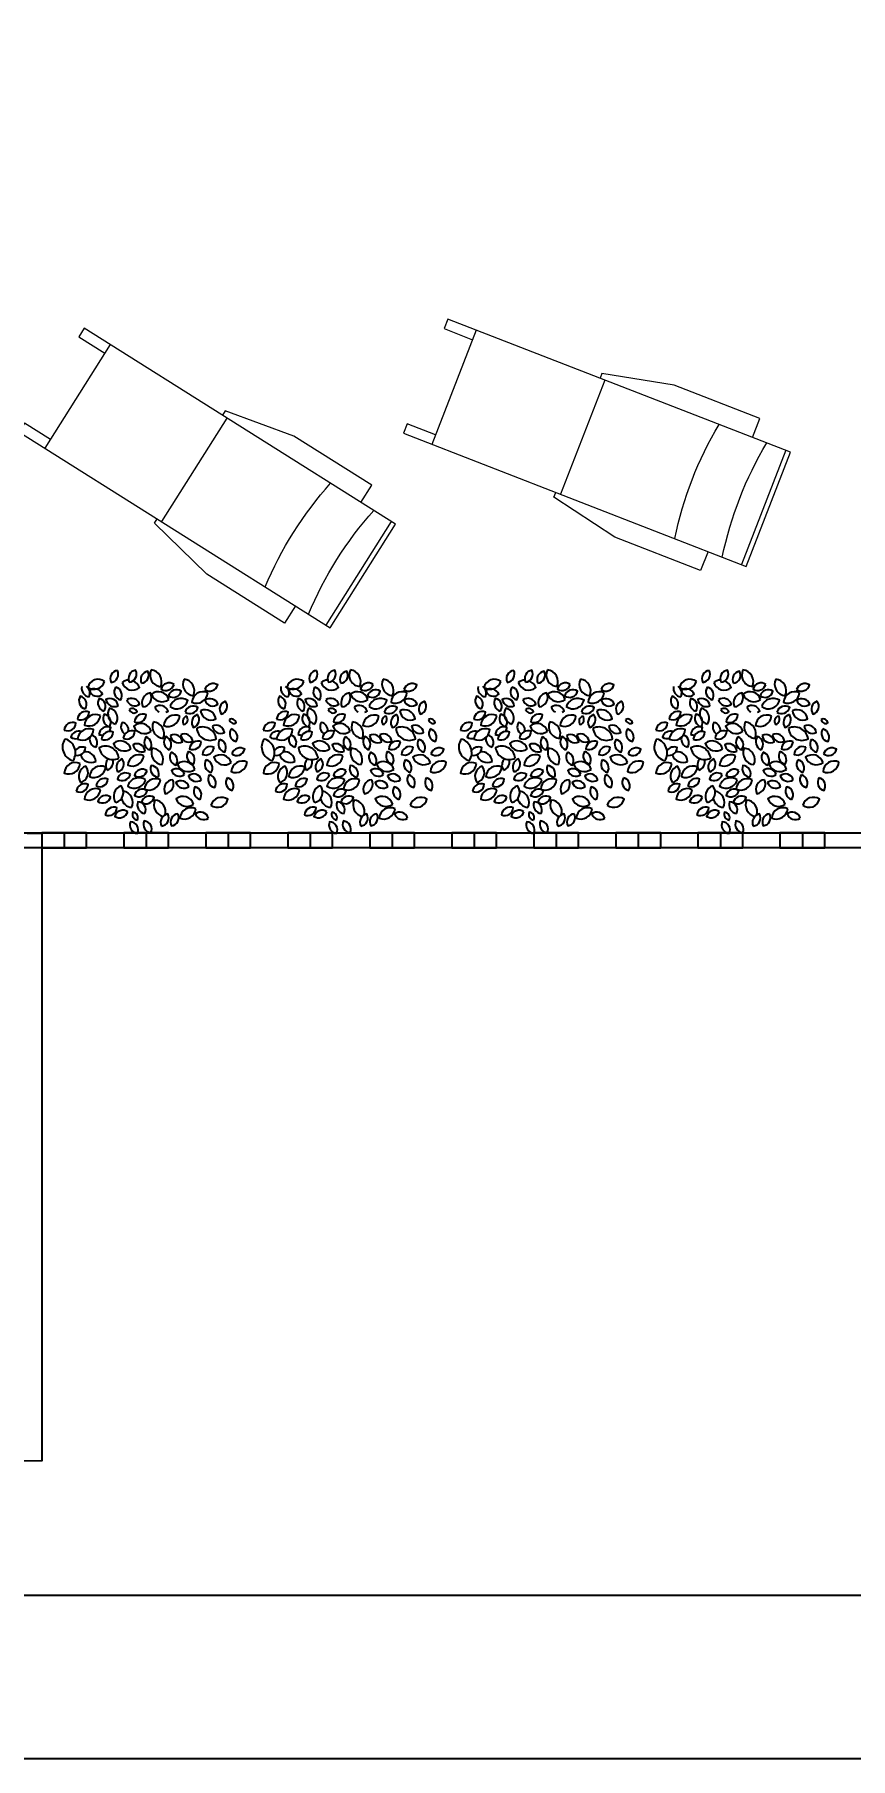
# Model space of a CAD drawing. Header units: inches. Extents: x -173 to 14008, y -3334 to 10368.
# Drawn here: x 5729 to 6008, y 6700 to 7291 of the extents above; entities that cross this region are included whole.
import ezdxf

# ---------------------------------------------------------------- set-up
doc = ezdxf.new("R2010")
doc.units = ezdxf.units.IN
doc.header["$MEASUREMENT"] = 0
doc.layers.add('ARREDAMENTO', color=8, linetype='Continuous', lineweight=18)
doc.layers.add('QUOTE', color=6, linetype='Continuous', lineweight=9)
doc.styles.get("Standard").update_dxf_attribs({"font": 'Arial.ttf'})
doc.dimstyles.get("Standard").update_dxf_attribs({"dimtxt": 15, "dimasz": 10, "dimexe": 10, "dimexo": 10, "dimgap": 5, "dimtad": 2, "dimtih": 1, "dimtoh": 1, "dimdec": 0, "dimzin": 0, "dimdsep": 46, "dimtxsty": 'Standard', "dimblk": 'OBLIQUE', "dimblk1": 'OBLIQUE', "dimblk2": 'OBLIQUE', "dimcen": 0.09, "dimdle": 10, "dimadec": 0, "dimazin": 0, "dimtfac": 1, "dimtdec": 0, "dimtofl": 0, "dimtmove": 0, "dimatfit": 3, "dimldrblk": 'OBLIQUE', "dimfxl": 1, "dimtolj": 1, "dimtzin": 0, "dimarcsym": 0})

# ---------------------------------------------------------------- blocks, each defined once
blk = doc.blocks.new('SOL')
for p, q in [((-0.6316, 0.1064), (-0.9872, 0.0302)), ((-0.1744, 0.1064), (-0.6316, 0.1064)), ((-0.1744, 0.0048), (-0.1744, 0.1064)), ((-1.6476, -0.6048), (-1.6476, 0.0048)), ((-0.9872, 0.0302), (-0.9872, 0.0048)), ((-0.9618, -0.6048), (-0.9618, 0.0048)), ((0.0034, -0.6048), (0.0034, 0.0048)), ((-0.9872, -0.6302), (-0.9872, -0.6048)), ((-0.6316, -0.7064), (-0.9872, -0.6302)), ((-0.1744, -0.6048), (-0.1744, -0.7064)), ((-0.1744, -0.7064), (-0.6316, -0.7064))]:
    blk.add_line(p, q)
blk.add_lwpolyline([(-1.6476, -0.046), (-1.8, -0.046), (-1.8, 0.0048), (0.0288, 0.0048), (0.0288, -0.6048), (-1.8, -0.6048), (-1.8, -0.554), (-1.6476, -0.554)])
for centre in [(1.4512, -0.3), (1.7052, -0.3)]:
    blk.add_arc(centre, 1.829, 170.40687, 189.59313)
blk = doc.blocks.new('_Oblique')
at = {"color": 0, "linetype": 'ByBlock', "lineweight": -2}
blk.add_line((-0.5, -0.5), (0.5, 0.5), dxfattribs=at)
blk = doc.blocks.new('*D21')
at = {"layer": 'Defpoints', "color": 0, "transparency": 16777216}
for p in [(5317.5, 7012.36), (6027.5, 7011.71), (6027.5, 6756.33)]:
    blk.add_point(p, dxfattribs=at)
at = {"layer": 'QUOTE', "color": 0, "lineweight": -2, "transparency": 16777216}
for p, q in [((5317.5, 7002.36), (5317.5, 6746.33)), ((6027.5, 7001.71), (6027.5, 6746.33)), ((5307.5, 6756.33), (6037.5, 6756.33))]:
    blk.add_line(p, q, dxfattribs=at)
at = {"layer": 'QUOTE', "color": 0, "lineweight": -2, "transparency": 16777216, "xscale": 10, "yscale": 10, "zscale": 10, "rotation": 180}
blk.add_blockref('_Oblique', (5317.5, 6756.33), dxfattribs=at)
at = {"layer": 'QUOTE', "color": 0, "lineweight": -2, "transparency": 16777216, "xscale": 10, "yscale": 10, "zscale": 10}
blk.add_blockref('_Oblique', (6027.5, 6756.33), dxfattribs=at)
at = {"layer": 'QUOTE', "color": 0, "transparency": 16777216, "insert": (5672.5, 6743.73), "char_height": 15, "attachment_point": 5}
blk.add_mtext('\\A1;710', dxfattribs=at)
blk = doc.blocks.new('cespuglio')
at = {"layer": 'ARREDAMENTO', "linetype": 'ByBlock', "lineweight": -3}
for points in [[(1946.47, 5839.49, 0.535384), (1947.69, 5841.79, 0.500203)], [(1949.74, 5840.12, 0.535384), (1954.08, 5841.81, 0.500203)], [(1958.28, 5840.34, 0.535384), (1956.72, 5844.73, 0.500203)], [(1961.13, 5845.6, 0.535384), (1964.37, 5840.14, 0.500203)], [(1936.23, 5831.1, 0.535384), (1934.67, 5835.49, 0.500203)], [(1939.93, 5831.14, 0.535384), (1941.28, 5835.6, 0.500203)], [(1940.27, 5838.19, 0.535384), (1944.7, 5836.76, 0.500203)], [(1948.74, 5833.7, 0.535384), (1950.93, 5837.81, 0.500203)], [(1953.31, 5836.21, 0.535384), (1957.65, 5837.91, 0.500203)], [(1961.28, 5840.15, 0.535384), (1959.46, 5834.17, 0.500203)], [(1966.47, 5838.8, 0.535384), (1970.81, 5840.5, 0.500203)], [(1975.86, 5833.19, 0.535384), (1973.81, 5838.97, 0.500203)], [(1937.38, 5832.12, 0.535384), (1940.62, 5826.66, 0.500203)], [(1943.52, 5829.66, 0.535384), (1946.28, 5834.87, 0.500203)], [(1949.52, 5828.3, 0.535384), (1953.1, 5835.03, 0.500203)], [(1954.14, 5829.88, 0.535384), (1956.58, 5825.9, 0.500203)], [(1956.05, 5834.24, 0.535384), (1958.48, 5830.27, 0.500203)], [(1960.28, 5831.57, 0.535384), (1964.62, 5833.26, 0.500203)], [(1967.14, 5829.93, 0.535384), (1965.78, 5825.47, 0.500203)], [(1965.47, 5832.72, 0.535384), (1969.81, 5834.42, 0.500203)], [(1973.91, 5829.39, 0.535384), (1969.55, 5827.76, 0.500203)], [(1980.28, 5832.32, 0.535384), (1978.84, 5827.89, 0.500203)], [(1932.64, 5823.98, 0.535384), (1938.31, 5827.21, 0.500203)], [(1942.09, 5819.17, 0.535384), (1939.94, 5825.23, 0.500203)], [(1943.94, 5824.35, 0.535384), (1942.38, 5828.75, 0.500203)], [(1944.85, 5828.62, 0.535384), (1949.29, 5827.19, 0.500203)], [(1945.34, 5824.88, 0.535384), (1948.25, 5823.94, 0.500203)], [(1951.71, 5822.83, 0.535384), (1953.9, 5826.95, 0.500203)], [(1951.97, 5819.33, 0.535384), (1954.16, 5823.45, 0.500203)], [(1957.47, 5825.46, 0.535384), (1961.81, 5827.16, 0.500203)], [(1963.59, 5827.67, 0.535384), (1961.77, 5821.69, 0.500203)], [(1965.37, 5824.14, 0.535384), (1964.02, 5819.68, 0.500203)], [(1969.53, 5825.63, 0.535384), (1968.09, 5821.2, 0.500203)], [(1975.53, 5827.23, 0.535384), (1973.72, 5821.25, 0.500203)], [(1977.11, 5828.04, 0.535384), (1980.34, 5822.59, 0.500203)], [(1934.47, 5820.54, 0.535384), (1936.12, 5816.19, 0.500203)], [(1938.38, 5818.61, 0.535384), (1936.82, 5823, 0.500203)], [(1939.66, 5818.76, 0.535384), (1937.85, 5812.79, 0.500203)], [(1945.36, 5822.5, 0.535384), (1948.6, 5817.04, 0.500203)], [(1956.87, 5818.93, 0.535384), (1952.37, 5817.72, 0.500203)], [(1957.74, 5819.6, 0.535384), (1962.11, 5821.24, 0.500203)], [(1967.12, 5820.1, 0.535384), (1971.93, 5817.54, 0.500203)], [(1978.8, 5821.86, 0.535384), (1982.96, 5819.74, 0.500203)], [(1983.02, 5816.27, 0.535384), (1978.87, 5818.39, 0.500203)], [(1929.54, 5812.75, 0.535384), (1935.21, 5815.98, 0.500203)], [(1934.09, 5809.44, 0.535384), (1929.94, 5811.56, 0.500203)], [(1942.19, 5809.87, 0.535384), (1937.38, 5812.44, 0.500203)], [(1947.33, 5813.52, 0.535384), (1952.94, 5816.87, 0.500203)], [(1950.55, 5812.73, 0.535384), (1948.74, 5806.75, 0.500203)], [(1952.44, 5811.04, 0.535384), (1956.94, 5812.25, 0.500203)], [(1961.97, 5816.46, 0.535384), (1956.37, 5813.1, 0.500203)], [(1966.29, 5815.11, 0.535384), (1962.29, 5812.72, 0.500203)], [(1967.16, 5815.87, 0.535384), (1970.4, 5810.42, 0.500203)], [(1974.84, 5809.43, 0.535384), (1973.19, 5813.79, 0.500203)], [(1985.32, 5812.65, 0.535384), (1981.27, 5810.34, 0.500203)], [(1933.72, 5805.21, 0.535384), (1929.61, 5807.4, 0.500203)], [(1939.78, 5804.35, 0.535384), (1941.21, 5808.78, 0.500203)], [(1943.03, 5805.2, 0.535384), (1943.91, 5807.94, 0.500203)], [(1947.26, 5806.98, 0.535384), (1944.88, 5810.99, 0.500203)], [(1952.93, 5803.17, 0.535384), (1950.55, 5807.18, 0.500203)], [(1956.52, 5805.77, 0.535384), (1954.71, 5799.79, 0.500203)], [(1957.33, 5810.64, 0.535384), (1955.15, 5806.52, 0.500203)], [(1958.94, 5810.18, 0.535384), (1962.18, 5804.72, 0.500203)], [(1964.06, 5811.33, 0.535384), (1965.71, 5806.97, 0.500203)], [(1967.22, 5810.8, 0.535384), (1969.37, 5804.74, 0.500203)], [(1970.92, 5811.36, 0.535384), (1972.49, 5806.97, 0.500203)], [(1978.69, 5810.58, 0.535384), (1974.69, 5808.19, 0.500203)], [(1980.96, 5807.99, 0.535384), (1978.28, 5806.46, 0.500203)], [(1985.54, 5808.03, 0.535384), (1981.54, 5805.64, 0.500203)], [(1929.71, 5801.2, 0.535384), (1933.82, 5799.01, 0.500203)], [(1935.39, 5800.58, 0.535384), (1939.76, 5802.22, 0.500203)], [(1941.83, 5801.38, 0.535384), (1939.65, 5797.26, 0.500203)], [(1948.1, 5800.54, 0.535384), (1942.64, 5798.5, 0.500203)], [(1959.79, 5801.68, 0.535384), (1956.21, 5794.95, 0.500203)], [(1964.45, 5801.35, 0.535384), (1960.02, 5802.78, 0.500203)], [(1965.37, 5805.62, 0.535384), (1966.93, 5801.23, 0.500203)], [(1974.99, 5800.6, 0.535384), (1969.21, 5802.46, 0.500203)], [(1979.15, 5797, 0.535384), (1976.78, 5801.01, 0.500203)], [(1978.14, 5804.69, 0.535384), (1979.7, 5800.3, 0.500203)], [(1933.44, 5796.79, 0.535384), (1935.5, 5791, 0.500203)], [(1936.53, 5791.57, 0.535384), (1937.88, 5796.03, 0.500203)], [(1943.65, 5796.58, 0.535384), (1939.29, 5794.94, 0.500203)], [(1949.03, 5798.41, 0.535384), (1944.69, 5796.71, 0.500203)], [(1945.18, 5795.35, 0.535384), (1948.42, 5789.89, 0.500203)], [(1953.26, 5795.73, 0.535384), (1950.83, 5799.71, 0.500203)], [(1962.83, 5797.13, 0.535384), (1966.07, 5791.67, 0.500203)], [(1969.28, 5793.9, 0.535384), (1966.91, 5797.9, 0.500203)], [(1970.56, 5795.34, 0.535384), (1973.8, 5789.88, 0.500203)], [(1973.08, 5798.87, 0.535384), (1974.64, 5794.48, 0.500203)], [(1942.9, 5790.09, 0.535384), (1938.54, 5788.46, 0.500203)], [(1946.35, 5787.49, 0.535384), (1943.97, 5791.5, 0.500203)], [(1953.2, 5787.52, 0.535384), (1949.97, 5792.98, 0.500203)], [(1961.62, 5788.42, 0.535384), (1964.86, 5782.96, 0.500203)], [(1968.09, 5788.58, 0.535384), (1962.51, 5790.38, 0.500203)], [(1971.09, 5787.1, 0.535384), (1968.72, 5791.11, 0.500203)], [(1950.11, 5782.94, 0.535384), (1947.73, 5786.95, 0.500203)], [(1953.19, 5783.26, 0.535384), (1960.58, 5786.03, 0.500203)]]:
    blk.add_lwpolyline(points, format="xyb", close=True, dxfattribs=at)
for points in [[(1944.03, 5817.75, 0.076845), (1943.6, 5818.49, 0.500203), (1942.25, 5814.03, 0.535384)], [(1979.2, 5817.46, 0.485783), (1974.1, 5813.99, 0.46813), (1979.7, 5816.81, 0.535384)], [(1942.25, 5814.03, 0.202478), (1943.92, 5815.42, 0.500203)], [(1933.78, 5802.74, 0.535384), (1935.59, 5808.72, 0.217069), (1933.28, 5806.45, 0.535384)], [(1976.66, 5806, 0.497857), (1971.06, 5803.22, 0.500203)], [(1973.62, 5802.55, 0.30861), (1976.66, 5806, 0.535384)], [(1933.02, 5804.99, 0.155177), (1933.78, 5802.74, 0.535384)], [(1950.53, 5805.01, 0.382111), (1947.5, 5802.82, 0.410997), (1951.49, 5803.73, 0.535384)], [(1950.63, 5798.39, 0.136045), (1949.21, 5798.86, 0.500203), (1951.59, 5794.85, 0.535384)], [(1951.59, 5794.85, 0.128884), (1951.86, 5796.25, 0.500203)], [(1956, 5793.76, 0.493715), (1951.76, 5792.42, 0.500203)], [(1959.98, 5798.1, 0.379729), (1963.82, 5797.68, 0.535384)], [(1963.82, 5797.68, 0.427879), (1960.24, 5799.57, 0.500203)], [(1938.73, 5791.47, 0.373165), (1935.18, 5790.56, 0.500203)], [(1935.24, 5788.98, 0.43907), (1938.73, 5791.47, 0.535384)], [(1950.62, 5788.88, 0.439965), (1952.59, 5785.25, 0.209361), (1952.99, 5787.55, 0.535384)], [(1952.63, 5791.68, 0.391787), (1956, 5793.76, 0.535384)], [(1958.71, 5786.75, 0.473768), (1956.15, 5790.24, 0.350042), (1957.15, 5786.75, 0.535384)], [(1960.84, 5793.78, 0.411154), (1957.54, 5789.78, 0.500203)], [(1958.59, 5788.51, 0.449067), (1960.84, 5793.78, 0.535384)]]:
    blk.add_lwpolyline(points, format="xyb", dxfattribs=at)

msp = doc.modelspace()

# ---------------------------------------------------------------- linework, layer by layer
for p, q in [((5619.07, 7017.46), (5759.47, 7017.46)), ((5739.05, 7017.46), (5739.05, 7012.36)), ((5759.47, 7017.46), (5899.86, 7017.46)), ((5767.13, 7017.46), (5767.13, 7012.36)), ((5795.21, 7017.46), (5795.21, 7012.36)), ((5823.29, 7017.46), (5823.29, 7012.36)), ((5851.37, 7017.46), (5851.37, 7012.36)), ((5879.45, 7017.46), (5879.45, 7012.36)), ((5899.86, 7017.46), (6027.5, 7017.46)), ((5907.52, 7017.46), (5907.52, 7012.36)), ((5935.6, 7017.46), (5935.6, 7012.36)), ((5963.68, 7017.46), (5963.68, 7012.36)), ((5991.76, 7017.46), (5991.76, 7012.36)), ((5521.44, 6700.33), (6027.5, 6700.33))]:
    msp.add_line(p, q)
for points in [[(6027.67, 7202.33), (6027.5, 7012.36), (5317.5, 7012.36), (5317.5, 7662.36)], [(5726.39, 7017.38), (5731.39, 7017.38), (5731.43, 6802.27), (5521.43, 6802.24), (5521.39, 7012.24), (5626.39, 7012.25)]]:
    msp.add_lwpolyline(points)
for points in [[(5746.71, 7017.46), (5731.39, 7017.46), (5731.39, 7012.36), (5746.71, 7012.36)], [(5774.78, 7017.46), (5759.47, 7017.46), (5759.47, 7012.36), (5774.78, 7012.36)], [(5802.86, 7017.46), (5787.55, 7017.46), (5787.55, 7012.36), (5802.86, 7012.36)], [(5830.94, 7017.46), (5815.63, 7017.46), (5815.63, 7012.36), (5830.94, 7012.36)], [(5859.02, 7017.46), (5843.71, 7017.46), (5843.71, 7012.36), (5859.02, 7012.36)], [(5887.1, 7017.46), (5871.79, 7017.46), (5871.79, 7012.36), (5887.1, 7012.36)], [(5915.18, 7017.46), (5899.86, 7017.46), (5899.86, 7012.36), (5915.18, 7012.36)], [(5943.26, 7017.46), (5927.94, 7017.46), (5927.94, 7012.36), (5943.26, 7012.36)], [(5971.34, 7017.46), (5956.02, 7017.46), (5956.02, 7012.36), (5971.34, 7012.36)], [(5999.42, 7017.46), (5984.1, 7017.46), (5984.1, 7012.36), (5999.42, 7012.36)]]:
    msp.add_lwpolyline(points, close=True)
at = {"layer": 'ARREDAMENTO', "linetype": 'ByBlock', "lineweight": -3}
for points in [[(5821.07, 7069.34, 0.535384), (5815.29, 7067.28, 0.500203)], [(5825.48, 7073.08, 0.535384), (5823.29, 7068.96, 0.500203)], [(5829.49, 7069.06, 0.535384), (5831.69, 7073.18, 0.500203)], [(5833.73, 7068.69, 0.535384), (5835.84, 7072.84, 0.500203)], [(5837.03, 7073.25, 0.535384), (5840.27, 7067.58, 0.500203)], [(5848.26, 7070.14, 0.535384), (5851.5, 7064.47, 0.500203)], [(5888.57, 7069.34, 0.535384), (5882.78, 7067.28, 0.500203)], [(5892.98, 7073.08, 0.535384), (5890.78, 7068.96, 0.500203)], [(5896.99, 7069.06, 0.535384), (5899.18, 7073.18, 0.500203)], [(5901.22, 7068.69, 0.535384), (5903.34, 7072.84, 0.500203)], [(5904.53, 7073.25, 0.535384), (5907.76, 7067.58, 0.500203)], [(5915.76, 7070.14, 0.535384), (5918.99, 7064.47, 0.500203)], [(5955.48, 7069.34, 0.535384), (5949.69, 7067.28, 0.500203)], [(5959.89, 7073.08, 0.535384), (5957.69, 7068.96, 0.500203)], [(5963.9, 7069.06, 0.535384), (5966.09, 7073.18, 0.500203)], [(5968.13, 7068.69, 0.535384), (5970.25, 7072.84, 0.500203)], [(5971.43, 7073.25, 0.535384), (5974.67, 7067.58, 0.500203)], [(5982.67, 7070.14, 0.535384), (5985.9, 7064.47, 0.500203)], [(5814.38, 7059.88, 0.535384), (5812.74, 7064.24, 0.500203)], [(5815.86, 7066.25, 0.535384), (5820.32, 7064.9, 0.500203)], [(5824.87, 7067.39, 0.535384), (5826.5, 7063.02, 0.500203)], [(5834.16, 7060.6, 0.535384), (5836.72, 7065.4, 0.500203)], [(5843.05, 7063.12, 0.535384), (5837.07, 7064.93, 0.500203)], [(5844.83, 7068.31, 0.535384), (5840.47, 7066.66, 0.500203)], [(5842.9, 7064.4, 0.535384), (5847.29, 7065.96, 0.500203)], [(5856.41, 7065.4, 0.535384), (5850.95, 7062.17, 0.500203)], [(5855.39, 7066.55, 0.535384), (5859.78, 7068.11, 0.500203)], [(5881.87, 7059.88, 0.535384), (5880.24, 7064.24, 0.500203)], [(5883.35, 7066.25, 0.535384), (5887.81, 7064.9, 0.500203)], [(5892.36, 7067.39, 0.535384), (5894, 7063.02, 0.500203)], [(5901.65, 7060.6, 0.535384), (5904.22, 7065.4, 0.500203)], [(5910.54, 7063.12, 0.535384), (5904.57, 7064.93, 0.500203)], [(5912.32, 7068.31, 0.535384), (5907.97, 7066.66, 0.500203)], [(5910.39, 7064.4, 0.535384), (5914.78, 7065.96, 0.500203)], [(5923.9, 7065.4, 0.535384), (5918.44, 7062.17, 0.500203)], [(5922.88, 7066.55, 0.535384), (5927.27, 7068.11, 0.500203)], [(5948.78, 7059.88, 0.535384), (5947.15, 7064.24, 0.500203)], [(5950.26, 7066.25, 0.535384), (5954.72, 7064.9, 0.500203)], [(5959.27, 7067.39, 0.535384), (5960.91, 7063.02, 0.500203)], [(5968.56, 7060.6, 0.535384), (5971.13, 7065.4, 0.500203)], [(5977.45, 7063.12, 0.535384), (5971.48, 7064.93, 0.500203)], [(5979.23, 7068.31, 0.535384), (5974.88, 7066.66, 0.500203)], [(5977.3, 7064.4, 0.535384), (5981.69, 7065.96, 0.500203)], [(5990.81, 7065.4, 0.535384), (5985.35, 7062.17, 0.500203)], [(5989.79, 7066.55, 0.535384), (5994.18, 7068.11, 0.500203)], [(5811.77, 7056.44, 0.535384), (5815.78, 7058.81, 0.500203)], [(5819.64, 7057.6, 0.535384), (5814.18, 7054.36, 0.500203)], [(5820.87, 7059.13, 0.535384), (5819.23, 7063.5, 0.500203)], [(5822.69, 7053.75, 0.535384), (5821, 7058.09, 0.500203)], [(5825.67, 7060.95, 0.535384), (5821.55, 7063.13, 0.500203)], [(5824.83, 7054.68, 0.535384), (5822.78, 7060.14, 0.500203)], [(5828.63, 7063, 0.535384), (5833.06, 7061.57, 0.500203)], [(5829.49, 7059.75, 0.535384), (5832.22, 7058.87, 0.500203)], [(5831.26, 7055.52, 0.535384), (5835.27, 7057.9, 0.500203)], [(5843.46, 7060.69, 0.535384), (5849.52, 7062.85, 0.500203)], [(5848.64, 7058.84, 0.535384), (5853.03, 7060.4, 0.500203)], [(5852.91, 7057.93, 0.535384), (5851.48, 7053.49, 0.500203)], [(5853.95, 7059.27, 0.535384), (5859.16, 7056.5, 0.500203)], [(5855.42, 7062.85, 0.535384), (5859.88, 7061.5, 0.500203)], [(5862.48, 7062.52, 0.535384), (5861.05, 7058.08, 0.500203)], [(5879.27, 7056.44, 0.535384), (5883.28, 7058.81, 0.500203)], [(5887.13, 7057.6, 0.535384), (5881.67, 7054.36, 0.500203)], [(5888.36, 7059.13, 0.535384), (5886.72, 7063.5, 0.500203)], [(5890.19, 7053.75, 0.535384), (5888.49, 7058.09, 0.500203)], [(5893.16, 7060.95, 0.535384), (5889.04, 7063.13, 0.500203)], [(5892.32, 7054.68, 0.535384), (5890.28, 7060.14, 0.500203)], [(5896.12, 7063, 0.535384), (5900.56, 7061.57, 0.500203)], [(5896.98, 7059.75, 0.535384), (5899.72, 7058.87, 0.500203)], [(5898.76, 7055.52, 0.535384), (5902.76, 7057.9, 0.500203)], [(5910.95, 7060.69, 0.535384), (5917.01, 7062.85, 0.500203)], [(5916.13, 7058.84, 0.535384), (5920.52, 7060.4, 0.500203)], [(5920.4, 7057.93, 0.535384), (5918.97, 7053.49, 0.500203)], [(5921.44, 7059.27, 0.535384), (5926.65, 7056.5, 0.500203)], [(5922.91, 7062.85, 0.535384), (5927.37, 7061.5, 0.500203)], [(5929.97, 7062.52, 0.535384), (5928.54, 7058.08, 0.500203)], [(5946.18, 7056.44, 0.535384), (5950.19, 7058.81, 0.500203)], [(5954.04, 7057.6, 0.535384), (5948.58, 7054.36, 0.500203)], [(5955.27, 7059.13, 0.535384), (5953.63, 7063.5, 0.500203)], [(5957.1, 7053.75, 0.535384), (5955.4, 7058.09, 0.500203)], [(5960.07, 7060.95, 0.535384), (5955.95, 7063.13, 0.500203)], [(5959.23, 7054.68, 0.535384), (5957.19, 7060.14, 0.500203)], [(5963.03, 7063, 0.535384), (5967.47, 7061.57, 0.500203)], [(5963.89, 7059.75, 0.535384), (5966.63, 7058.87, 0.500203)], [(5965.67, 7055.52, 0.535384), (5969.67, 7057.9, 0.500203)], [(5977.86, 7060.69, 0.535384), (5983.92, 7062.85, 0.500203)], [(5983.04, 7058.84, 0.535384), (5987.43, 7060.4, 0.500203)], [(5987.31, 7057.93, 0.535384), (5985.88, 7053.49, 0.500203)], [(5988.35, 7059.27, 0.535384), (5993.56, 7056.5, 0.500203)], [(5989.82, 7062.85, 0.535384), (5994.28, 7061.5, 0.500203)], [(5996.88, 7062.52, 0.535384), (5995.45, 7058.08, 0.500203)], [(5807.23, 7052.67, 0.535384), (5811.24, 7055.05, 0.500203)], [(5811.8, 7049.58, 0.535384), (5817.26, 7052.82, 0.500203)], [(5820.02, 7049.52, 0.535384), (5823.99, 7051.95, 0.500203)], [(5827.45, 7049.85, 0.535384), (5831.46, 7052.23, 0.500203)], [(5837.01, 7052.23, 0.535384), (5831.04, 7054.04, 0.500203)], [(5837.8, 7055.45, 0.535384), (5841.16, 7049.84, 0.500203)], [(5846.78, 7057.42, 0.535384), (5841.32, 7054.19, 0.500203)], [(5849.16, 7057.44, 0.535384), (5848.23, 7054.53, 0.500203)], [(5852.58, 7053.26, 0.535384), (5859.31, 7049.68, 0.500203)], [(5857.98, 7054.04, 0.535384), (5862.1, 7051.85, 0.500203)], [(5863.78, 7056.31, 0.535384), (5866.07, 7055.09, 0.500203)], [(5864.4, 7053.04, 0.535384), (5866.1, 7048.7, 0.500203)], [(5874.72, 7052.67, 0.535384), (5878.73, 7055.05, 0.500203)], [(5879.3, 7049.58, 0.535384), (5884.75, 7052.82, 0.500203)], [(5887.51, 7049.52, 0.535384), (5891.48, 7051.95, 0.500203)], [(5894.95, 7049.85, 0.535384), (5898.96, 7052.23, 0.500203)], [(5904.51, 7052.23, 0.535384), (5898.53, 7054.04, 0.500203)], [(5905.3, 7055.45, 0.535384), (5908.65, 7049.84, 0.500203)], [(5914.27, 7057.42, 0.535384), (5908.82, 7054.19, 0.500203)], [(5916.66, 7057.44, 0.535384), (5915.72, 7054.53, 0.500203)], [(5920.08, 7053.26, 0.535384), (5926.81, 7049.68, 0.500203)], [(5925.48, 7054.04, 0.535384), (5929.59, 7051.85, 0.500203)], [(5931.27, 7056.31, 0.535384), (5933.57, 7055.09, 0.500203)], [(5931.89, 7053.04, 0.535384), (5933.59, 7048.7, 0.500203)], [(5941.63, 7052.67, 0.535384), (5945.64, 7055.05, 0.500203)], [(5946.21, 7049.58, 0.535384), (5951.66, 7052.82, 0.500203)], [(5954.42, 7049.52, 0.535384), (5958.39, 7051.95, 0.500203)], [(5961.86, 7049.85, 0.535384), (5965.86, 7052.23, 0.500203)], [(5971.42, 7052.23, 0.535384), (5965.44, 7054.04, 0.500203)], [(5972.21, 7055.45, 0.535384), (5975.56, 7049.84, 0.500203)], [(5981.18, 7057.42, 0.535384), (5975.73, 7054.19, 0.500203)], [(5983.57, 7057.44, 0.535384), (5982.63, 7054.53, 0.500203)], [(5986.99, 7053.26, 0.535384), (5993.72, 7049.68, 0.500203)], [(5992.39, 7054.04, 0.535384), (5996.5, 7051.85, 0.500203)], [(5998.18, 7056.31, 0.535384), (6000.48, 7055.09, 0.500203)], [(5998.8, 7053.04, 0.535384), (6000.5, 7048.7, 0.500203)], [(5807.55, 7049.59, 0.535384), (5810.32, 7042.2, 0.500203)], [(5825.96, 7042.99, 0.535384), (5819.23, 7046.57, 0.500203)], [(5830.05, 7046.26, 0.535384), (5824.08, 7048.07, 0.500203)], [(5834.93, 7045.45, 0.535384), (5830.81, 7047.63, 0.500203)], [(5835.33, 7050.34, 0.535384), (5836.54, 7045.84, 0.500203)], [(5840.74, 7040.81, 0.535384), (5837.39, 7046.42, 0.500203)], [(5843.22, 7045.91, 0.535384), (5842.01, 7050.41, 0.500203)], [(5843.62, 7050.81, 0.535384), (5847.74, 7048.62, 0.500203)], [(5847.12, 7051.07, 0.535384), (5851.23, 7048.88, 0.500203)], [(5854.16, 7048.64, 0.535384), (5850.19, 7046.21, 0.500203)], [(5858.53, 7046.74, 0.535384), (5854.55, 7044.3, 0.500203)], [(5860.5, 7049.47, 0.535384), (5862.2, 7045.13, 0.500203)], [(5864.62, 7044.5, 0.535384), (5869.02, 7046.06, 0.500203)], [(5875.04, 7049.59, 0.535384), (5877.81, 7042.2, 0.500203)], [(5893.46, 7042.99, 0.535384), (5886.72, 7046.57, 0.500203)], [(5897.55, 7046.26, 0.535384), (5891.57, 7048.07, 0.500203)], [(5902.42, 7045.45, 0.535384), (5898.3, 7047.63, 0.500203)], [(5902.82, 7050.34, 0.535384), (5904.03, 7045.84, 0.500203)], [(5908.24, 7040.81, 0.535384), (5904.88, 7046.42, 0.500203)], [(5910.71, 7045.91, 0.535384), (5909.5, 7050.41, 0.500203)], [(5911.11, 7050.81, 0.535384), (5915.23, 7048.62, 0.500203)], [(5914.61, 7051.07, 0.535384), (5918.73, 7048.88, 0.500203)], [(5921.66, 7048.64, 0.535384), (5917.68, 7046.21, 0.500203)], [(5926.02, 7046.74, 0.535384), (5922.05, 7044.3, 0.500203)], [(5927.99, 7049.47, 0.535384), (5929.69, 7045.13, 0.500203)], [(5932.12, 7044.5, 0.535384), (5936.51, 7046.06, 0.500203)], [(5941.95, 7049.59, 0.535384), (5944.72, 7042.2, 0.500203)], [(5960.37, 7042.99, 0.535384), (5953.63, 7046.57, 0.500203)], [(5964.46, 7046.26, 0.535384), (5958.48, 7048.07, 0.500203)], [(5969.33, 7045.45, 0.535384), (5965.21, 7047.63, 0.500203)], [(5969.73, 7050.34, 0.535384), (5970.94, 7045.84, 0.500203)], [(5975.15, 7040.81, 0.535384), (5971.79, 7046.42, 0.500203)], [(5977.62, 7045.91, 0.535384), (5976.41, 7050.41, 0.500203)], [(5978.02, 7050.81, 0.535384), (5982.14, 7048.62, 0.500203)], [(5981.52, 7051.07, 0.535384), (5985.64, 7048.88, 0.500203)], [(5988.57, 7048.64, 0.535384), (5984.59, 7046.21, 0.500203)], [(5992.93, 7046.74, 0.535384), (5988.96, 7044.3, 0.500203)], [(5994.9, 7049.47, 0.535384), (5996.6, 7045.13, 0.500203)], [(5999.03, 7044.5, 0.535384), (6003.42, 7046.06, 0.500203)], [(5812.71, 7041.16, 0.535384), (5807.25, 7037.92, 0.500203)], [(5812.87, 7034.69, 0.535384), (5814.66, 7040.27, 0.500203)], [(5821.42, 7039.95, 0.535384), (5815.96, 7036.71, 0.500203)], [(5825.64, 7038.33, 0.535384), (5827.07, 7042.76, 0.500203)], [(5834.47, 7043.84, 0.535384), (5829.01, 7040.6, 0.500203)], [(5839.4, 7036.49, 0.535384), (5837, 7040.49, 0.500203)], [(5843.89, 7045.04, 0.535384), (5845.52, 7040.67, 0.500203)], [(5851.95, 7039.2, 0.535384), (5845.98, 7041.01, 0.500203)], [(5849.74, 7045.31, 0.535384), (5851.44, 7040.97, 0.500203)], [(5855.85, 7042.5, 0.535384), (5857.55, 7038.16, 0.500203)], [(5864.43, 7041.51, 0.535384), (5858.46, 7043.32, 0.500203)], [(5869.88, 7041.65, 0.535384), (5864.43, 7038.41, 0.500203)], [(5880.2, 7041.16, 0.535384), (5874.74, 7037.92, 0.500203)], [(5880.36, 7034.69, 0.535384), (5882.15, 7040.27, 0.500203)], [(5888.91, 7039.95, 0.535384), (5883.45, 7036.71, 0.500203)], [(5893.13, 7038.33, 0.535384), (5894.56, 7042.76, 0.500203)], [(5901.96, 7043.84, 0.535384), (5896.5, 7040.6, 0.500203)], [(5906.89, 7036.49, 0.535384), (5904.5, 7040.49, 0.500203)], [(5911.38, 7045.04, 0.535384), (5913.02, 7040.67, 0.500203)], [(5919.45, 7039.2, 0.535384), (5913.47, 7041.01, 0.500203)], [(5917.24, 7045.31, 0.535384), (5918.94, 7040.97, 0.500203)], [(5923.34, 7042.5, 0.535384), (5925.04, 7038.16, 0.500203)], [(5931.93, 7041.51, 0.535384), (5925.95, 7043.32, 0.500203)], [(5937.38, 7041.65, 0.535384), (5931.92, 7038.41, 0.500203)], [(5947.11, 7041.16, 0.535384), (5941.65, 7037.92, 0.500203)], [(5947.27, 7034.69, 0.535384), (5949.06, 7040.27, 0.500203)], [(5955.82, 7039.95, 0.535384), (5950.36, 7036.71, 0.500203)], [(5960.04, 7038.33, 0.535384), (5961.47, 7042.76, 0.500203)], [(5968.87, 7043.84, 0.535384), (5963.41, 7040.6, 0.500203)], [(5973.8, 7036.49, 0.535384), (5971.41, 7040.49, 0.500203)], [(5978.29, 7045.04, 0.535384), (5979.93, 7040.67, 0.500203)], [(5986.36, 7039.2, 0.535384), (5980.38, 7041.01, 0.500203)], [(5984.15, 7045.31, 0.535384), (5985.85, 7040.97, 0.500203)], [(5990.25, 7042.5, 0.535384), (5991.95, 7038.16, 0.500203)], [(5998.84, 7041.51, 0.535384), (5992.86, 7043.32, 0.500203)], [(6004.29, 7041.65, 0.535384), (5998.83, 7038.41, 0.500203)], [(5811.39, 7031.69, 0.535384), (5815.4, 7034.07, 0.500203)], [(5818.18, 7033.5, 0.535384), (5822.19, 7035.88, 0.500203)], [(5829.91, 7037.41, 0.535384), (5825.52, 7035.85, 0.500203)], [(5835.09, 7035.57, 0.535384), (5829.03, 7033.41, 0.500203)], [(5835.61, 7038.72, 0.535384), (5831.26, 7037.07, 0.500203)], [(5840.16, 7035.62, 0.535384), (5834.7, 7032.38, 0.500203)], [(5844.39, 7035.66, 0.535384), (5841.82, 7030.85, 0.500203)], [(5848.42, 7037.41, 0.535384), (5843.96, 7038.76, 0.500203)], [(5849.91, 7033.25, 0.535384), (5845.48, 7034.69, 0.500203)], [(5854.21, 7035.65, 0.535384), (5849.75, 7037, 0.500203)], [(5857.01, 7037.31, 0.535384), (5858.71, 7032.97, 0.500203)], [(5863.08, 7036.31, 0.535384), (5864.78, 7031.97, 0.500203)], [(5878.88, 7031.69, 0.535384), (5882.89, 7034.07, 0.500203)], [(5885.68, 7033.5, 0.535384), (5889.68, 7035.88, 0.500203)], [(5897.4, 7037.41, 0.535384), (5893.01, 7035.85, 0.500203)], [(5902.58, 7035.57, 0.535384), (5896.52, 7033.41, 0.500203)], [(5903.11, 7038.72, 0.535384), (5898.75, 7037.07, 0.500203)], [(5907.65, 7035.62, 0.535384), (5902.19, 7032.38, 0.500203)], [(5911.88, 7035.66, 0.535384), (5909.32, 7030.85, 0.500203)], [(5915.92, 7037.41, 0.535384), (5911.46, 7038.76, 0.500203)], [(5917.41, 7033.25, 0.535384), (5912.97, 7034.69, 0.500203)], [(5921.7, 7035.65, 0.535384), (5917.24, 7037, 0.500203)], [(5924.5, 7037.31, 0.535384), (5926.2, 7032.97, 0.500203)], [(5930.58, 7036.31, 0.535384), (5932.28, 7031.97, 0.500203)], [(5945.79, 7031.69, 0.535384), (5949.8, 7034.07, 0.500203)], [(5952.59, 7033.5, 0.535384), (5956.59, 7035.88, 0.500203)], [(5964.31, 7037.41, 0.535384), (5959.92, 7035.85, 0.500203)], [(5969.49, 7035.57, 0.535384), (5963.43, 7033.41, 0.500203)], [(5970.02, 7038.72, 0.535384), (5965.66, 7037.07, 0.500203)], [(5974.56, 7035.62, 0.535384), (5969.1, 7032.38, 0.500203)], [(5978.79, 7035.66, 0.535384), (5976.23, 7030.85, 0.500203)], [(5982.83, 7037.41, 0.535384), (5978.37, 7038.76, 0.500203)], [(5984.32, 7033.25, 0.535384), (5979.88, 7034.69, 0.500203)], [(5988.61, 7035.65, 0.535384), (5984.15, 7037, 0.500203)], [(5991.41, 7037.31, 0.535384), (5993.11, 7032.97, 0.500203)], [(5997.49, 7036.31, 0.535384), (5999.19, 7031.97, 0.500203)], [(5819.62, 7032.22, 0.535384), (5814.16, 7028.98, 0.500203)], [(5823.16, 7029.7, 0.535384), (5818.77, 7028.14, 0.500203)], [(5824.88, 7027.79, 0.535384), (5826.74, 7033.57, 0.500203)], [(5835.65, 7031.86, 0.535384), (5831.26, 7030.29, 0.500203)], [(5833.72, 7027.94, 0.535384), (5838.07, 7029.59, 0.500203)], [(5851.52, 7027.25, 0.535384), (5845.54, 7029.07, 0.500203)], [(5853.68, 7028.87, 0.535384), (5852.04, 7033.23, 0.500203)], [(5857.47, 7026.92, 0.535384), (5863.26, 7028.98, 0.500203)], [(5887.12, 7032.22, 0.535384), (5881.66, 7028.98, 0.500203)], [(5890.65, 7029.7, 0.535384), (5886.26, 7028.14, 0.500203)], [(5892.37, 7027.79, 0.535384), (5894.23, 7033.57, 0.500203)], [(5903.14, 7031.86, 0.535384), (5898.75, 7030.29, 0.500203)], [(5901.21, 7027.94, 0.535384), (5905.57, 7029.59, 0.500203)], [(5919.01, 7027.25, 0.535384), (5913.03, 7029.07, 0.500203)], [(5921.17, 7028.87, 0.535384), (5919.54, 7033.23, 0.500203)], [(5924.97, 7026.92, 0.535384), (5930.75, 7028.98, 0.500203)], [(5954.03, 7032.22, 0.535384), (5948.57, 7028.98, 0.500203)], [(5957.56, 7029.7, 0.535384), (5953.17, 7028.14, 0.500203)], [(5959.28, 7027.79, 0.535384), (5961.14, 7033.57, 0.500203)], [(5970.05, 7031.86, 0.535384), (5965.66, 7030.29, 0.500203)], [(5968.12, 7027.94, 0.535384), (5972.48, 7029.59, 0.500203)], [(5985.92, 7027.25, 0.535384), (5979.94, 7029.07, 0.500203)], [(5988.08, 7028.87, 0.535384), (5986.45, 7033.23, 0.500203)], [(5991.88, 7026.92, 0.535384), (5997.66, 7028.98, 0.500203)], [(5821.29, 7023.63, 0.535384), (5825.3, 7026.01, 0.500203)], [(5828.97, 7024.64, 0.535384), (5824.58, 7023.08, 0.500203)], [(5832.27, 7021.82, 0.535384), (5830.75, 7024.5, 0.500203)], [(5834.86, 7024.09, 0.535384), (5832.47, 7028.09, 0.500203)], [(5840.56, 7019.76, 0.535384), (5842.67, 7023.91, 0.500203)], [(5846.14, 7023.98, 0.535384), (5844.03, 7019.83, 0.500203)], [(5852.33, 7025.68, 0.535384), (5846.87, 7022.44, 0.500203)], [(5856.61, 7022.5, 0.535384), (5852.18, 7023.94, 0.500203)], [(5888.78, 7023.63, 0.535384), (5892.79, 7026.01, 0.500203)], [(5896.47, 7024.64, 0.535384), (5892.08, 7023.08, 0.500203)], [(5899.77, 7021.82, 0.535384), (5898.24, 7024.5, 0.500203)], [(5902.36, 7024.09, 0.535384), (5899.96, 7028.09, 0.500203)], [(5908.05, 7019.76, 0.535384), (5910.17, 7023.91, 0.500203)], [(5913.64, 7023.98, 0.535384), (5911.52, 7019.83, 0.500203)], [(5919.82, 7025.68, 0.535384), (5914.36, 7022.44, 0.500203)], [(5924.1, 7022.5, 0.535384), (5919.67, 7023.94, 0.500203)], [(5955.69, 7023.63, 0.535384), (5959.7, 7026.01, 0.500203)], [(5963.38, 7024.64, 0.535384), (5958.99, 7023.08, 0.500203)], [(5966.68, 7021.82, 0.535384), (5965.15, 7024.5, 0.500203)], [(5969.27, 7024.09, 0.535384), (5966.87, 7028.09, 0.500203)], [(5974.96, 7019.76, 0.535384), (5977.08, 7023.91, 0.500203)], [(5980.55, 7023.98, 0.535384), (5978.43, 7019.83, 0.500203)], [(5986.73, 7025.68, 0.535384), (5981.27, 7022.44, 0.500203)], [(5991.01, 7022.5, 0.535384), (5986.58, 7023.94, 0.500203)], [(5832.32, 7017.24, 0.535384), (5829.92, 7021.24, 0.500203)], [(5836.94, 7017.46, 0.535384), (5834.63, 7021.51, 0.500203)], [(5899.81, 7017.24, 0.535384), (5897.42, 7021.24, 0.500203)], [(5904.43, 7017.46, 0.535384), (5902.12, 7021.51, 0.500203)], [(5966.72, 7017.24, 0.535384), (5964.33, 7021.24, 0.500203)], [(5971.34, 7017.46, 0.535384), (5969.03, 7021.51, 0.500203)]]:
    msp.add_lwpolyline(points, format="xyb", close=True, dxfattribs=at)
for points in [[(5829.27, 7069.76, 0.155177), (5827.03, 7069, 0.535384)], [(5896.76, 7069.76, 0.155177), (5894.52, 7069, 0.535384)], [(5963.67, 7069.76, 0.155177), (5961.43, 7069, 0.535384)], [(5813.27, 7067.54, 0.43907), (5815.76, 7064.05, 0.535384)], [(5815.76, 7064.05, 0.373165), (5814.85, 7067.6, 0.500203)], [(5827.03, 7069, 0.535384), (5833.01, 7067.19, 0.217069), (5830.74, 7069.5, 0.535384)], [(5880.76, 7067.54, 0.43907), (5883.25, 7064.05, 0.535384)], [(5883.25, 7064.05, 0.373165), (5882.34, 7067.6, 0.500203)], [(5894.52, 7069, 0.535384), (5900.5, 7067.19, 0.217069), (5898.23, 7069.5, 0.535384)], [(5947.67, 7067.54, 0.43907), (5950.16, 7064.05, 0.535384)], [(5950.16, 7064.05, 0.373165), (5949.25, 7067.6, 0.500203)], [(5961.43, 7069, 0.535384), (5967.41, 7067.19, 0.217069), (5965.14, 7069.5, 0.535384)], [(5842.04, 7058.75, 0.076845), (5842.78, 7059.18, 0.500203), (5838.32, 7060.53, 0.535384)], [(5838.32, 7060.53, 0.202478), (5839.71, 7058.86, 0.500203)], [(5909.53, 7058.75, 0.076845), (5910.27, 7059.18, 0.500203), (5905.81, 7060.53, 0.535384)], [(5905.81, 7060.53, 0.202478), (5907.2, 7058.86, 0.500203)], [(5976.44, 7058.75, 0.076845), (5977.18, 7059.18, 0.500203), (5972.72, 7060.53, 0.535384)], [(5972.72, 7060.53, 0.202478), (5974.11, 7058.86, 0.500203)], [(5813.16, 7052.16, 0.439965), (5809.53, 7050.2, 0.209361), (5811.83, 7049.79, 0.535384)], [(5822.67, 7052.15, 0.136045), (5823.15, 7053.57, 0.500203), (5819.14, 7051.19, 0.535384)], [(5829.29, 7052.25, 0.382111), (5827.1, 7055.28, 0.410997), (5828.02, 7051.29, 0.535384)], [(5880.65, 7052.16, 0.439965), (5877.02, 7050.2, 0.209361), (5879.33, 7049.79, 0.535384)], [(5890.17, 7052.15, 0.136045), (5890.64, 7053.57, 0.500203), (5886.63, 7051.19, 0.535384)], [(5896.79, 7052.25, 0.382111), (5894.6, 7055.28, 0.410997), (5895.51, 7051.29, 0.535384)], [(5947.56, 7052.16, 0.439965), (5943.93, 7050.2, 0.209361), (5946.24, 7049.79, 0.535384)], [(5957.08, 7052.15, 0.136045), (5957.55, 7053.57, 0.500203), (5953.54, 7051.19, 0.535384)], [(5963.7, 7052.25, 0.382111), (5961.51, 7055.28, 0.410997), (5962.42, 7051.29, 0.535384)], [(5811.03, 7044.07, 0.473768), (5814.53, 7046.64, 0.350042), (5811.04, 7045.63, 0.535384)], [(5815.97, 7050.15, 0.391787), (5818.05, 7046.78, 0.535384)], [(5818.05, 7046.78, 0.493715), (5816.7, 7051.02, 0.500203)], [(5819.14, 7051.19, 0.128884), (5820.53, 7050.92, 0.500203)], [(5878.53, 7044.07, 0.473768), (5882.02, 7046.64, 0.350042), (5878.53, 7045.63, 0.535384)], [(5883.46, 7050.15, 0.391787), (5885.54, 7046.78, 0.535384)], [(5885.54, 7046.78, 0.493715), (5884.2, 7051.02, 0.500203)], [(5886.63, 7051.19, 0.128884), (5888.03, 7050.92, 0.500203)], [(5945.44, 7044.07, 0.473768), (5948.93, 7046.64, 0.350042), (5945.44, 7045.63, 0.535384)], [(5950.37, 7050.15, 0.391787), (5952.45, 7046.78, 0.535384)], [(5952.45, 7046.78, 0.493715), (5951.11, 7051.02, 0.500203)], [(5953.54, 7051.19, 0.128884), (5954.94, 7050.92, 0.500203)], [(5812.8, 7044.19, 0.449067), (5818.07, 7041.94, 0.535384)], [(5818.07, 7041.94, 0.411154), (5814.07, 7045.24, 0.500203)], [(5822.38, 7042.8, 0.379729), (5821.96, 7038.96, 0.535384)], [(5821.96, 7038.96, 0.427879), (5823.85, 7042.54, 0.500203)], [(5880.29, 7044.19, 0.449067), (5885.56, 7041.94, 0.535384)], [(5885.56, 7041.94, 0.411154), (5881.56, 7045.24, 0.500203)], [(5889.88, 7042.8, 0.379729), (5889.46, 7038.96, 0.535384)], [(5889.46, 7038.96, 0.427879), (5891.35, 7042.54, 0.500203)], [(5947.2, 7044.19, 0.449067), (5952.47, 7041.94, 0.535384)], [(5952.47, 7041.94, 0.411154), (5948.47, 7045.24, 0.500203)], [(5956.79, 7042.8, 0.379729), (5956.36, 7038.96, 0.535384)], [(5956.36, 7038.96, 0.427879), (5958.25, 7042.54, 0.500203)], [(5826.84, 7029.16, 0.30861), (5830.28, 7026.12, 0.535384)], [(5830.28, 7026.12, 0.497857), (5827.51, 7031.72, 0.500203)], [(5841.75, 7023.58, 0.485783), (5838.28, 7028.68, 0.46813), (5841.1, 7023.08, 0.535384)], [(5894.33, 7029.16, 0.30861), (5897.78, 7026.12, 0.535384)], [(5897.78, 7026.12, 0.497857), (5895, 7031.72, 0.500203)], [(5909.24, 7023.58, 0.485783), (5905.77, 7028.68, 0.46813), (5908.59, 7023.08, 0.535384)], [(5961.24, 7029.16, 0.30861), (5964.69, 7026.12, 0.535384)], [(5964.69, 7026.12, 0.497857), (5961.91, 7031.72, 0.500203)], [(5976.15, 7023.58, 0.485783), (5972.68, 7028.68, 0.46813), (5975.5, 7023.08, 0.535384)]]:
    msp.add_lwpolyline(points, format="xyb", dxfattribs=at)

# ---------------------------------------------------------------- block references
at = {"rotation": 270}
msp.add_blockref('cespuglio', (-43.88, 9002.78), dxfattribs=at)
at = {"layer": 'ARREDAMENTO'}
for p, xscale, yscale, zscale, rotation in [((5970.78, 7109.77), -68.82389210178921, 68.8238921017892, 68.8238921017892, 158.7735717748079), ((5828.59, 7089.05), -68.82389210178916, 68.82389210178916, 68.82389210178916, 147.7936038915259)]:
    msp.add_blockref('SOL', p, dxfattribs=dict(at, xscale=xscale, yscale=yscale, zscale=zscale, rotation=rotation))

# ---------------------------------------------------------------- dimensions: what is measured, and where the dimension line sits
at = {"layer": 'QUOTE'}
dim = msp.add_linear_dim(base=(6027.5, 6756.33), p1=(5317.5, 7012.36), p2=(6027.5, 7011.71), dimstyle='Standard', dxfattribs=at)
dim.commit()
dim.dimension.update_dxf_attribs({"geometry": '*D21', "text_midpoint": (5672.5, 6743.73)})

doc.saveas('drawing.dxf')
